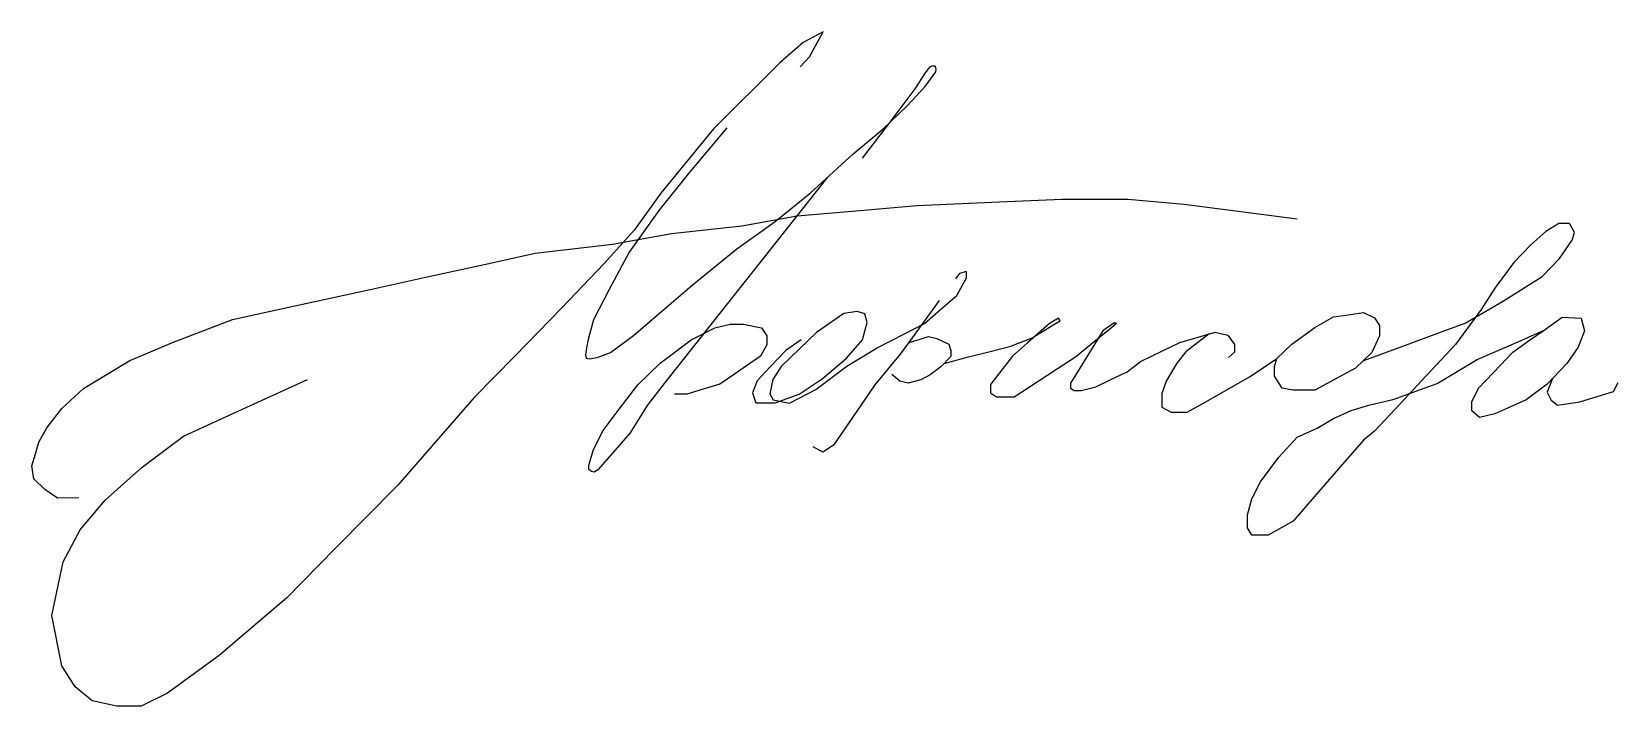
# Model space of a CAD drawing. Header units: millimetres. Extents: x 0.5 to 15.9, y 0.1 to 6.6.
import ezdxf

# ---------------------------------------------------------------- set-up
doc = ezdxf.new("R2010")
doc.units = ezdxf.units.MM

msp = doc.modelspace()

# ---------------------------------------------------------------- linework, layer by layer
at = {"color": 5, "ltscale": 100}
for points in [[(7.961, 6.278), (8.049, 6.377), (8.088, 6.448), (8.181, 6.618), (7.99, 6.513), (7.766, 6.322), (7.122, 5.679), (6.613, 5.056), (6.357, 4.701), (6.063, 4.376), (5.656, 3.949), (5.199, 3.48), (4.808, 3.079), (4.069, 2.232), (3.467, 1.623), (2.994, 1.144), (2.341, 0.585), (1.841, 0.222), (1.586, 0.094), (1.349, 0.094), (1.111, 0.146), (0.947, 0.283), (0.817, 0.485), (0.723, 0.971), (0.831, 1.492), (0.997, 1.799), (1.238, 2.087), (1.597, 2.406), (1.995, 2.705), (2.46, 2.918), (3.193, 3.254)], [(7.249, 5.688), (6.881, 5.248), (6.592, 4.889), (6.306, 4.487), (6.111, 4.124), (5.962, 3.833), (5.911, 3.654), (5.895, 3.58), (5.884, 3.494), (5.89, 3.461), (5.922, 3.454), (5.996, 3.467), (6.124, 3.516), (6.347, 3.68), (6.575, 3.876), (6.914, 4.167), (7.347, 4.517), (7.719, 4.782), (8.056, 5.057), (8.469, 5.433), (8.759, 5.677), (8.992, 5.897), (9.169, 6.089), (9.271, 6.232), (9.274, 6.255), (9.265, 6.285), (9.234, 6.285), (9.209, 6.277), (9.168, 6.22), (9.07, 6.065), (8.816, 5.731), (8.559, 5.394)], [(8.225, 5.211), (6.644, 3.217), (6.481, 3.002), (6.314, 2.738), (6.143, 2.542), (6.002, 2.381), (5.968, 2.359), (5.94, 2.366), (5.916, 2.384), (5.916, 2.416), (5.926, 2.458), (5.962, 2.576), (6.053, 2.761), (6.208, 2.966), (6.388, 3.204), (6.606, 3.414), (6.906, 3.639), (7.133, 3.754), (7.282, 3.791), (7.413, 3.791), (7.587, 3.753), (7.636, 3.677), (7.636, 3.589), (7.576, 3.481), (7.324, 3.305), (7.184, 3.208), (7.023, 3.16), (6.864, 3.112), (6.744, 3.112)], [(0.983, 2.109), (0.776, 2.107), (0.655, 2.191), (0.548, 2.295), (0.527, 2.418), (0.563, 2.537), (0.596, 2.649), (0.674, 2.787), (0.817, 2.975), (1.028, 3.166), (1.241, 3.296), (1.476, 3.438), (1.654, 3.513), (1.89, 3.612), (2.47, 3.835), (3.073, 3.967), (3.802, 4.126), (4.351, 4.246), (4.921, 4.371), (5.398, 4.475), (6.143, 4.562), (6.716, 4.667), (7.396, 4.74), (7.929, 4.838), (8.577, 4.894), (9.087, 4.938), (9.887, 4.972), (10.489, 4.998), (11.128, 4.998), (11.674, 4.95), (12.767, 4.807)], [(13.41, 3.439), (13.787, 3.577), (14.154, 3.711), (14.393, 3.798), (14.751, 4.01), (15.135, 4.25), (15.304, 4.425), (15.425, 4.602), (15.449, 4.675), (15.412, 4.742), (15.401, 4.762), (15.299, 4.762), (15.172, 4.685), (15.027, 4.558), (14.863, 4.385), (14.677, 4.138), (14.547, 3.931), (14.298, 3.592), (13.97, 3.241), (13.766, 3.023), (13.516, 2.756), (13.408, 2.667), (13.187, 2.413), (12.931, 2.118), (12.728, 1.884), (12.487, 1.749), (12.327, 1.749), (12.286, 1.82), (12.286, 1.946), (12.327, 2.101), (12.412, 2.265), (12.59, 2.504), (12.768, 2.698), (12.959, 2.784), (13.118, 2.877), (13.29, 2.954), (13.46, 3.007), (13.705, 3.064), (13.949, 3.154), (14.12, 3.217), (14.314, 3.332), (14.509, 3.448), (14.932, 3.633), (15.156, 3.731), (15.33, 3.857), (15.515, 3.847), (15.547, 3.725), (15.486, 3.567), (15.376, 3.409), (15.183, 3.209), (14.98, 3.058), (14.796, 2.975), (14.68, 2.922), (14.531, 2.888), (14.456, 2.95), (14.456, 3.04), (14.522, 3.17), (14.733, 3.393), (14.852, 3.519), (15.014, 3.634), (15.156, 3.731)], [(7.969, 3.638), (7.82, 3.534), (7.67, 3.376), (7.544, 3.242), (7.497, 3.127), (7.532, 3.03), (7.719, 3.03), (7.951, 3.114), (8.172, 3.262), (8.409, 3.462), (8.562, 3.639), (8.607, 3.806), (8.585, 3.889), (8.512, 3.913), (8.383, 3.894), (8.117, 3.708), (7.954, 3.551), (7.775, 3.38), (7.694, 3.253), (7.666, 3.116), (7.697, 3.058), (7.858, 3.024), (8.112, 3.159), (8.412, 3.382), (8.697, 3.557), (8.968, 3.696), (9.163, 3.796), (9.318, 3.93), (9.475, 4.066), (9.567, 4.238), (9.567, 4.298), (9.502, 4.279), (9.461, 4.229)], [(9.304, 4.02), (9.043, 3.659), (8.926, 3.498), (8.682, 3.202), (8.507, 2.949), (8.416, 2.816), (8.281, 2.62), (8.178, 2.55), (8.085, 2.602), (8.085, 2.602), (8.085, 2.602), (8.085, 2.602)], [(9.353, 3.41), (9.587, 3.474), (9.783, 3.523), (9.998, 3.577), (10.204, 3.659), (10.414, 3.786), (10.473, 3.822), (10.457, 3.848), (10.368, 3.793), (10.159, 3.609), (10.012, 3.479), (9.91, 3.348), (9.801, 3.207), (9.801, 3.126), (9.86, 3.088), (10.031, 3.088), (10.262, 3.238), (10.438, 3.353), (10.623, 3.473), (10.768, 3.592), (10.955, 3.746), (11.02, 3.799), (10.993, 3.799), (10.886, 3.725), (10.663, 3.363), (10.574, 3.22), (10.574, 3.17), (10.61, 3.148), (10.677, 3.148), (10.819, 3.185), (10.959, 3.251), (11.123, 3.33), (11.251, 3.428), (11.463, 3.531), (11.632, 3.613), (11.809, 3.664), (11.973, 3.712), (12.095, 3.683), (12.16, 3.594), (12.16, 3.52), (12.103, 3.466)], [(11.917, 3.695), (11.691, 3.522), (11.602, 3.413), (11.5, 3.237), (11.458, 3.12), (11.458, 2.987), (11.548, 2.938), (11.703, 2.938), (11.882, 3.039), (12.147, 3.189), (12.313, 3.283), (12.571, 3.459), (12.714, 3.595), (12.937, 3.757), (13.119, 3.86), (13.263, 3.881), (13.408, 3.901), (13.514, 3.852), (13.562, 3.776), (13.562, 3.677), (13.489, 3.515), (13.331, 3.363), (13.128, 3.254), (12.937, 3.151), (12.726, 3.151), (12.622, 3.171), (12.547, 3.287), (12.547, 3.381), (12.571, 3.459)], [(9.006, 3.609), (9.202, 3.67), (9.28, 3.651), (9.399, 3.595), (9.416, 3.534), (9.416, 3.477), (9.321, 3.376), (9.218, 3.298), (9.128, 3.252), (9.005, 3.218), (8.925, 3.238), (8.846, 3.303)], [(15.235, 3.263), (15.186, 3.132), (15.223, 3.056), (15.283, 3.006), (15.5, 3.038), (15.719, 3.105), (15.827, 3.138), (15.872, 3.225)]]:
    msp.add_lwpolyline(points, dxfattribs=at)

doc.saveas('drawing.dxf')
